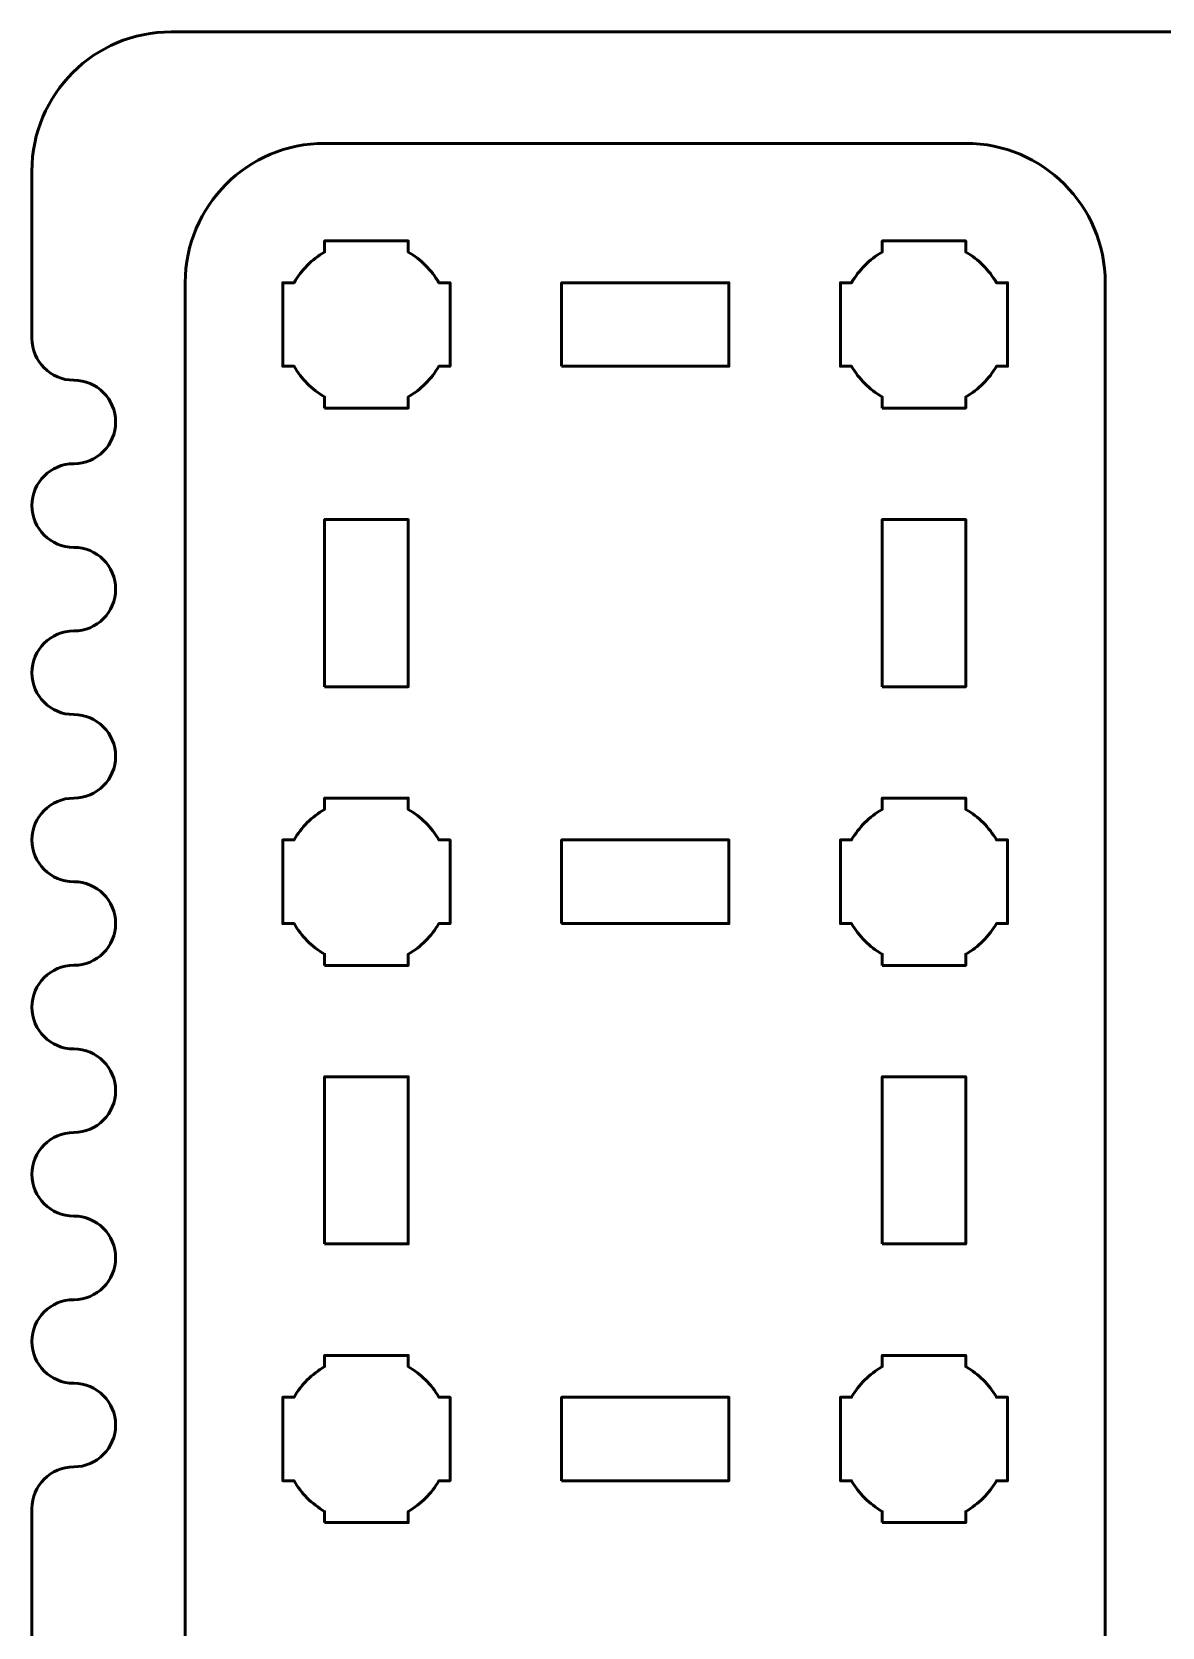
# Model space of a CAD drawing. Header units: centimetres. Extents: x -21 to 0, y -29.7 to 0.
# Drawn here: x -21 to -16.95, y -5.72 to 0 of the extents above; entities that cross this region are included whole.
import ezdxf

# ---------------------------------------------------------------- set-up
doc = ezdxf.new("R2010")
doc.units = ezdxf.units.CM
doc.header["$MEASUREMENT"] = 0
doc.layers.add('Layer 1', color=7, linetype='Continuous')

msp = doc.modelspace()

# ---------------------------------------------------------------- linework, layer by layer
at = {"layer": 'Layer 1', "color": 1, "lineweight": 53}
msp.add_open_spline([(-21.00003, -29.19995), (-21.00003, -29.19995), (-21.00003, -5.29992), (-21.00003, -5.29992), (-21.00003, -5.29992), (-21.00003, -5.21709), (-20.93286, -5.14992), (-20.85003, -5.14992), (-20.85003, -5.14992), (-20.7672, -5.14992), (-20.70003, -5.08275), (-20.70003, -4.99992), (-20.70003, -4.99992), (-20.70003, -4.91709), (-20.7672, -4.84992), (-20.85003, -4.84992), (-20.85003, -4.84992), (-20.93286, -4.84992), (-21.00003, -4.78275), (-21.00003, -4.69992), (-21.00003, -4.69992), (-21.00003, -4.61709), (-20.93286, -4.54992), (-20.85003, -4.54992), (-20.85003, -4.54992), (-20.7672, -4.54992), (-20.70003, -4.48275), (-20.70003, -4.39992), (-20.70003, -4.39992), (-20.70003, -4.31709), (-20.7672, -4.24992), (-20.85003, -4.24992), (-20.85003, -4.24992), (-20.93286, -4.24992), (-21.00003, -4.18275), (-21.00003, -4.09992), (-21.00003, -4.09992), (-21.00003, -4.01709), (-20.93286, -3.94992), (-20.85003, -3.94992), (-20.85003, -3.94992), (-20.7672, -3.94992), (-20.70003, -3.88275), (-20.70003, -3.79992), (-20.70003, -3.79992), (-20.70003, -3.71709), (-20.7672, -3.64992), (-20.85003, -3.64992), (-20.85003, -3.64992), (-20.93286, -3.64992), (-21.00003, -3.58275), (-21.00003, -3.49992), (-21.00003, -3.49992), (-21.00003, -3.41709), (-20.93286, -3.34992), (-20.85003, -3.34992), (-20.85003, -3.34992), (-20.7672, -3.34992), (-20.70003, -3.28275), (-20.70003, -3.19992), (-20.70003, -3.19992), (-20.70003, -3.11709), (-20.7672, -3.04992), (-20.85003, -3.04992), (-20.85003, -3.04992), (-20.93286, -3.04992), (-21.00003, -2.98275), (-21.00003, -2.89992), (-21.00003, -2.89992), (-21.00003, -2.81709), (-20.93286, -2.74992), (-20.85003, -2.74992), (-20.85003, -2.74992), (-20.7672, -2.74992), (-20.70003, -2.68275), (-20.70003, -2.59992), (-20.70003, -2.59992), (-20.70003, -2.51709), (-20.7672, -2.44992), (-20.85003, -2.44992), (-20.85003, -2.44992), (-20.93286, -2.44992), (-21.00003, -2.38275), (-21.00003, -2.29992), (-21.00003, -2.29992), (-21.00003, -2.21709), (-20.93286, -2.14992), (-20.85003, -2.14992), (-20.85003, -2.14992), (-20.7672, -2.14992), (-20.70003, -2.08275), (-20.70003, -1.99992), (-20.70003, -1.99992), (-20.70003, -1.91709), (-20.7672, -1.84992), (-20.85003, -1.84992), (-20.85003, -1.84992), (-20.93286, -1.84992), (-21.00003, -1.78275), (-21.00003, -1.69992), (-21.00003, -1.69992), (-21.00003, -1.61709), (-20.93286, -1.54992), (-20.85003, -1.54992), (-20.85003, -1.54992), (-20.7672, -1.54992), (-20.70003, -1.48275), (-20.70003, -1.39992), (-20.70003, -1.39992), (-20.70003, -1.31709), (-20.7672, -1.24992), (-20.85003, -1.24992), (-20.85003, -1.24992), (-20.93286, -1.24992), (-21.00003, -1.18275), (-21.00003, -1.09992), (-21.00003, -1.09992), (-21.00003, -1.09992), (-21.00003, -0.49992), (-21.00003, -0.49992), (-21.00003, -0.49992), (-21.00003, -0.22295), (-20.77694, 0.00004), (-20.49994, 0.00004), (-20.49994, 0.00004), (-20.49994, 0.00004), (-0.50008, 0.00004), (-0.50008, 0.00004), (-0.50008, 0.00004), (-0.22294, 0.00004), (0.00002, -0.22295), (0.00002, -0.49992), (0.00002, -0.49992), (0.00002, -0.49992), (0.00002, -29.19995), (0.00002, -29.19995), (0.00002, -29.19995), (0.00002, -29.47695), (-0.22294, -29.70004), (-0.50008, -29.70004), (-0.50008, -29.70004), (-0.50008, -29.70004), (-20.49994, -29.70004), (-20.49994, -29.70004), (-20.49994, -29.70004), (-20.77694, -29.70004), (-21.00003, -29.47695), (-21.00003, -29.19995)], degree=3, knots=[0, 0, 0, 0, 0.027027, 0.027027, 0.027027, 0.027027, 0.0540541, 0.0540541, 0.0540541, 0.0540541, 0.0810811, 0.0810811, 0.0810811, 0.0810811, 0.1081081, 0.1081081, 0.1081081, 0.1081081, 0.1351351, 0.1351351, 0.1351351, 0.1351351, 0.1621622, 0.1621622, 0.1621622, 0.1621622, 0.1891892, 0.1891892, 0.1891892, 0.1891892, 0.2162162, 0.2162162, 0.2162162, 0.2162162, 0.2432432, 0.2432432, 0.2432432, 0.2432432, 0.2702703, 0.2702703, 0.2702703, 0.2702703, 0.2972973, 0.2972973, 0.2972973, 0.2972973, 0.3243243, 0.3243243, 0.3243243, 0.3243243, 0.3513514, 0.3513514, 0.3513514, 0.3513514, 0.3783784, 0.3783784, 0.3783784, 0.3783784, 0.4054054, 0.4054054, 0.4054054, 0.4054054, 0.4324324, 0.4324324, 0.4324324, 0.4324324, 0.4594595, 0.4594595, 0.4594595, 0.4594595, 0.4864865, 0.4864865, 0.4864865, 0.4864865, 0.5135135, 0.5135135, 0.5135135, 0.5135135, 0.5405405, 0.5405405, 0.5405405, 0.5405405, 0.5675676, 0.5675676, 0.5675676, 0.5675676, 0.5945946, 0.5945946, 0.5945946, 0.5945946, 0.6216216, 0.6216216, 0.6216216, 0.6216216, 0.6486486, 0.6486486, 0.6486486, 0.6486486, 0.6756757, 0.6756757, 0.6756757, 0.6756757, 0.7027027, 0.7027027, 0.7027027, 0.7027027, 0.7297297, 0.7297297, 0.7297297, 0.7297297, 0.7567568, 0.7567568, 0.7567568, 0.7567568, 0.7837838, 0.7837838, 0.7837838, 0.7837838, 0.8108108, 0.8108108, 0.8108108, 0.8108108, 0.8378378, 0.8378378, 0.8378378, 0.8378378, 0.8648649, 0.8648649, 0.8648649, 0.8648649, 0.8918919, 0.8918919, 0.8918919, 0.8918919, 0.9189189, 0.9189189, 0.9189189, 0.9189189, 0.9459459, 0.9459459, 0.9459459, 0.9459459, 0.972973, 0.972973, 0.972973, 0.972973, 1, 1, 1, 1], dxfattribs=at)
at = {"layer": 'Layer 1', "color": 3, "lineweight": 53}
msp.add_open_spline([(-17.65, -9.7), (-17.65, -9.7), (-19.95, -9.7), (-19.95, -9.7), (-19.95, -9.7), (-20.22609, -9.7), (-20.45, -9.47609), (-20.45, -9.2), (-20.45, -9.2), (-20.45, -9.2), (-20.45, -0.9), (-20.45, -0.9), (-20.45, -0.9), (-20.45, -0.62391), (-20.22609, -0.4), (-19.95, -0.4), (-19.95, -0.4), (-19.95, -0.4), (-17.65, -0.4), (-17.65, -0.4), (-17.65, -0.4), (-17.37391, -0.4), (-17.15, -0.62391), (-17.15, -0.9), (-17.15, -0.9), (-17.15, -0.9), (-17.15, -9.2), (-17.15, -9.2), (-17.15, -9.2), (-17.15, -9.47609), (-17.37391, -9.7), (-17.65, -9.7)], degree=3, knots=[0, 0, 0, 0, 0.125, 0.125, 0.125, 0.125, 0.25, 0.25, 0.25, 0.25, 0.375, 0.375, 0.375, 0.375, 0.5, 0.5, 0.5, 0.5, 0.625, 0.625, 0.625, 0.625, 0.75, 0.75, 0.75, 0.75, 0.875, 0.875, 0.875, 0.875, 1, 1, 1, 1], dxfattribs=at)
at = {"layer": 'Layer 1', "lineweight": 53}
for points, knots in [([(-19.95, -1.35), (-19.95, -1.35), (-19.95, -1.30985), (-19.95, -1.30985), (-19.95, -1.30985), (-19.99553, -1.2835), (-20.0335, -1.24553), (-20.05985, -1.2), (-20.05985, -1.2), (-20.05985, -1.2), (-20.1, -1.2), (-20.1, -1.2), (-20.1, -1.2), (-20.1, -1.2), (-20.1, -1.05), (-20.1, -1.05), (-20.1, -1.05), (-20.1, -1.05), (-20.1, -0.9), (-20.1, -0.9), (-20.1, -0.9), (-20.1, -0.9), (-20.05985, -0.9), (-20.05985, -0.9), (-20.05985, -0.9), (-20.0335, -0.85447), (-19.99553, -0.8165), (-19.95, -0.79015), (-19.95, -0.79015), (-19.95, -0.79015), (-19.95, -0.75), (-19.95, -0.75), (-19.95, -0.75), (-19.95, -0.75), (-19.8, -0.75), (-19.8, -0.75), (-19.8, -0.75), (-19.8, -0.75), (-19.65, -0.75), (-19.65, -0.75), (-19.65, -0.75), (-19.65, -0.75), (-19.65, -0.79015), (-19.65, -0.79015), (-19.65, -0.79015), (-19.60447, -0.8165), (-19.5665, -0.85447), (-19.54015, -0.9), (-19.54015, -0.9), (-19.54015, -0.9), (-19.5, -0.9), (-19.5, -0.9), (-19.5, -0.9), (-19.5, -0.9), (-19.5, -1.05), (-19.5, -1.05), (-19.5, -1.05), (-19.5, -1.05), (-19.5, -1.2), (-19.5, -1.2), (-19.5, -1.2), (-19.5, -1.2), (-19.54015, -1.2), (-19.54015, -1.2), (-19.54015, -1.2), (-19.5665, -1.24553), (-19.60447, -1.2835), (-19.65, -1.30985), (-19.65, -1.30985), (-19.65, -1.30985), (-19.65, -1.35), (-19.65, -1.35), (-19.65, -1.35), (-19.65, -1.35), (-19.8, -1.35), (-19.8, -1.35), (-19.8, -1.35), (-19.8, -1.35), (-19.95, -1.35), (-19.95, -1.35)], [0, 0, 0, 0, 0.05, 0.05, 0.05, 0.05, 0.1, 0.1, 0.1, 0.1, 0.15, 0.15, 0.15, 0.15, 0.2, 0.2, 0.2, 0.2, 0.25, 0.25, 0.25, 0.25, 0.3, 0.3, 0.3, 0.3, 0.35, 0.35, 0.35, 0.35, 0.4, 0.4, 0.4, 0.4, 0.45, 0.45, 0.45, 0.45, 0.5, 0.5, 0.5, 0.5, 0.55, 0.55, 0.55, 0.55, 0.6, 0.6, 0.6, 0.6, 0.65, 0.65, 0.65, 0.65, 0.7, 0.7, 0.7, 0.7, 0.75, 0.75, 0.75, 0.75, 0.8, 0.8, 0.8, 0.8, 0.85, 0.85, 0.85, 0.85, 0.9, 0.9, 0.9, 0.9, 0.95, 0.95, 0.95, 0.95, 1, 1, 1, 1]), ([(-17.95, -1.35), (-17.95, -1.35), (-17.95, -1.30985), (-17.95, -1.30985), (-17.95, -1.30985), (-17.99553, -1.2835), (-18.0335, -1.24553), (-18.05985, -1.2), (-18.05985, -1.2), (-18.05985, -1.2), (-18.1, -1.2), (-18.1, -1.2), (-18.1, -1.2), (-18.1, -1.2), (-18.1, -1.05), (-18.1, -1.05), (-18.1, -1.05), (-18.1, -1.05), (-18.1, -0.9), (-18.1, -0.9), (-18.1, -0.9), (-18.1, -0.9), (-18.05985, -0.9), (-18.05985, -0.9), (-18.05985, -0.9), (-18.0335, -0.85447), (-17.99553, -0.8165), (-17.95, -0.79015), (-17.95, -0.79015), (-17.95, -0.79015), (-17.95, -0.75), (-17.95, -0.75), (-17.95, -0.75), (-17.95, -0.75), (-17.8, -0.75), (-17.8, -0.75), (-17.8, -0.75), (-17.8, -0.75), (-17.65, -0.75), (-17.65, -0.75), (-17.65, -0.75), (-17.65, -0.75), (-17.65, -0.79015), (-17.65, -0.79015), (-17.65, -0.79015), (-17.60447, -0.8165), (-17.5665, -0.85447), (-17.54015, -0.9), (-17.54015, -0.9), (-17.54015, -0.9), (-17.5, -0.9), (-17.5, -0.9), (-17.5, -0.9), (-17.5, -0.9), (-17.5, -1.05), (-17.5, -1.05), (-17.5, -1.05), (-17.5, -1.05), (-17.5, -1.2), (-17.5, -1.2), (-17.5, -1.2), (-17.5, -1.2), (-17.54015, -1.2), (-17.54015, -1.2), (-17.54015, -1.2), (-17.5665, -1.24553), (-17.60447, -1.2835), (-17.65, -1.30985), (-17.65, -1.30985), (-17.65, -1.30985), (-17.65, -1.35), (-17.65, -1.35), (-17.65, -1.35), (-17.65, -1.35), (-17.8, -1.35), (-17.8, -1.35), (-17.8, -1.35), (-17.8, -1.35), (-17.95, -1.35), (-17.95, -1.35)], [0, 0, 0, 0, 0.05, 0.05, 0.05, 0.05, 0.1, 0.1, 0.1, 0.1, 0.15, 0.15, 0.15, 0.15, 0.2, 0.2, 0.2, 0.2, 0.25, 0.25, 0.25, 0.25, 0.3, 0.3, 0.3, 0.3, 0.35, 0.35, 0.35, 0.35, 0.4, 0.4, 0.4, 0.4, 0.45, 0.45, 0.45, 0.45, 0.5, 0.5, 0.5, 0.5, 0.55, 0.55, 0.55, 0.55, 0.6, 0.6, 0.6, 0.6, 0.65, 0.65, 0.65, 0.65, 0.7, 0.7, 0.7, 0.7, 0.75, 0.75, 0.75, 0.75, 0.8, 0.8, 0.8, 0.8, 0.85, 0.85, 0.85, 0.85, 0.9, 0.9, 0.9, 0.9, 0.95, 0.95, 0.95, 0.95, 1, 1, 1, 1]), ([(-19.1, -1.2), (-19.1, -1.2), (-19.1, -0.9), (-19.1, -0.9), (-19.1, -0.9), (-19.1, -0.9), (-18.5, -0.9), (-18.5, -0.9), (-18.5, -0.9), (-18.5, -0.9), (-18.5, -1.2), (-18.5, -1.2), (-18.5, -1.2), (-18.5, -1.2), (-19.1, -1.2), (-19.1, -1.2)], [0, 0, 0, 0, 0.25, 0.25, 0.25, 0.25, 0.5, 0.5, 0.5, 0.5, 0.75, 0.75, 0.75, 0.75, 1, 1, 1, 1]), ([(-19.95, -2.35), (-19.95, -2.35), (-19.95, -1.75), (-19.95, -1.75), (-19.95, -1.75), (-19.95, -1.75), (-19.65, -1.75), (-19.65, -1.75), (-19.65, -1.75), (-19.65, -1.75), (-19.65, -2.35), (-19.65, -2.35), (-19.65, -2.35), (-19.65, -2.35), (-19.95, -2.35), (-19.95, -2.35)], [0, 0, 0, 0, 0.25, 0.25, 0.25, 0.25, 0.5, 0.5, 0.5, 0.5, 0.75, 0.75, 0.75, 0.75, 1, 1, 1, 1]), ([(-17.95, -2.35), (-17.95, -2.35), (-17.95, -1.75), (-17.95, -1.75), (-17.95, -1.75), (-17.95, -1.75), (-17.65, -1.75), (-17.65, -1.75), (-17.65, -1.75), (-17.65, -1.75), (-17.65, -2.35), (-17.65, -2.35), (-17.65, -2.35), (-17.65, -2.35), (-17.95, -2.35), (-17.95, -2.35)], [0, 0, 0, 0, 0.25, 0.25, 0.25, 0.25, 0.5, 0.5, 0.5, 0.5, 0.75, 0.75, 0.75, 0.75, 1, 1, 1, 1]), ([(-19.95, -3.35), (-19.95, -3.35), (-19.95, -3.30985), (-19.95, -3.30985), (-19.95, -3.30985), (-19.99553, -3.2835), (-20.0335, -3.24553), (-20.05985, -3.2), (-20.05985, -3.2), (-20.05985, -3.2), (-20.1, -3.2), (-20.1, -3.2), (-20.1, -3.2), (-20.1, -3.2), (-20.1, -3.05), (-20.1, -3.05), (-20.1, -3.05), (-20.1, -3.05), (-20.1, -2.9), (-20.1, -2.9), (-20.1, -2.9), (-20.1, -2.9), (-20.05985, -2.9), (-20.05985, -2.9), (-20.05985, -2.9), (-20.0335, -2.85447), (-19.99553, -2.8165), (-19.95, -2.79015), (-19.95, -2.79015), (-19.95, -2.79015), (-19.95, -2.75), (-19.95, -2.75), (-19.95, -2.75), (-19.95, -2.75), (-19.8, -2.75), (-19.8, -2.75), (-19.8, -2.75), (-19.8, -2.75), (-19.65, -2.75), (-19.65, -2.75), (-19.65, -2.75), (-19.65, -2.75), (-19.65, -2.79015), (-19.65, -2.79015), (-19.65, -2.79015), (-19.60447, -2.8165), (-19.5665, -2.85447), (-19.54015, -2.9), (-19.54015, -2.9), (-19.54015, -2.9), (-19.5, -2.9), (-19.5, -2.9), (-19.5, -2.9), (-19.5, -2.9), (-19.5, -3.05), (-19.5, -3.05), (-19.5, -3.05), (-19.5, -3.05), (-19.5, -3.2), (-19.5, -3.2), (-19.5, -3.2), (-19.5, -3.2), (-19.54015, -3.2), (-19.54015, -3.2), (-19.54015, -3.2), (-19.5665, -3.24553), (-19.60447, -3.2835), (-19.65, -3.30985), (-19.65, -3.30985), (-19.65, -3.30985), (-19.65, -3.35), (-19.65, -3.35), (-19.65, -3.35), (-19.65, -3.35), (-19.8, -3.35), (-19.8, -3.35), (-19.8, -3.35), (-19.8, -3.35), (-19.95, -3.35), (-19.95, -3.35)], [0, 0, 0, 0, 0.05, 0.05, 0.05, 0.05, 0.1, 0.1, 0.1, 0.1, 0.15, 0.15, 0.15, 0.15, 0.2, 0.2, 0.2, 0.2, 0.25, 0.25, 0.25, 0.25, 0.3, 0.3, 0.3, 0.3, 0.35, 0.35, 0.35, 0.35, 0.4, 0.4, 0.4, 0.4, 0.45, 0.45, 0.45, 0.45, 0.5, 0.5, 0.5, 0.5, 0.55, 0.55, 0.55, 0.55, 0.6, 0.6, 0.6, 0.6, 0.65, 0.65, 0.65, 0.65, 0.7, 0.7, 0.7, 0.7, 0.75, 0.75, 0.75, 0.75, 0.8, 0.8, 0.8, 0.8, 0.85, 0.85, 0.85, 0.85, 0.9, 0.9, 0.9, 0.9, 0.95, 0.95, 0.95, 0.95, 1, 1, 1, 1]), ([(-17.95, -3.35), (-17.95, -3.35), (-17.95, -3.30985), (-17.95, -3.30985), (-17.95, -3.30985), (-17.99553, -3.2835), (-18.0335, -3.24553), (-18.05985, -3.2), (-18.05985, -3.2), (-18.05985, -3.2), (-18.1, -3.2), (-18.1, -3.2), (-18.1, -3.2), (-18.1, -3.2), (-18.1, -3.05), (-18.1, -3.05), (-18.1, -3.05), (-18.1, -3.05), (-18.1, -2.9), (-18.1, -2.9), (-18.1, -2.9), (-18.1, -2.9), (-18.05985, -2.9), (-18.05985, -2.9), (-18.05985, -2.9), (-18.0335, -2.85447), (-17.99553, -2.8165), (-17.95, -2.79015), (-17.95, -2.79015), (-17.95, -2.79015), (-17.95, -2.75), (-17.95, -2.75), (-17.95, -2.75), (-17.95, -2.75), (-17.8, -2.75), (-17.8, -2.75), (-17.8, -2.75), (-17.8, -2.75), (-17.65, -2.75), (-17.65, -2.75), (-17.65, -2.75), (-17.65, -2.75), (-17.65, -2.79015), (-17.65, -2.79015), (-17.65, -2.79015), (-17.60447, -2.8165), (-17.5665, -2.85447), (-17.54015, -2.9), (-17.54015, -2.9), (-17.54015, -2.9), (-17.5, -2.9), (-17.5, -2.9), (-17.5, -2.9), (-17.5, -2.9), (-17.5, -3.05), (-17.5, -3.05), (-17.5, -3.05), (-17.5, -3.05), (-17.5, -3.2), (-17.5, -3.2), (-17.5, -3.2), (-17.5, -3.2), (-17.54015, -3.2), (-17.54015, -3.2), (-17.54015, -3.2), (-17.5665, -3.24553), (-17.60447, -3.2835), (-17.65, -3.30985), (-17.65, -3.30985), (-17.65, -3.30985), (-17.65, -3.35), (-17.65, -3.35), (-17.65, -3.35), (-17.65, -3.35), (-17.8, -3.35), (-17.8, -3.35), (-17.8, -3.35), (-17.8, -3.35), (-17.95, -3.35), (-17.95, -3.35)], [0, 0, 0, 0, 0.05, 0.05, 0.05, 0.05, 0.1, 0.1, 0.1, 0.1, 0.15, 0.15, 0.15, 0.15, 0.2, 0.2, 0.2, 0.2, 0.25, 0.25, 0.25, 0.25, 0.3, 0.3, 0.3, 0.3, 0.35, 0.35, 0.35, 0.35, 0.4, 0.4, 0.4, 0.4, 0.45, 0.45, 0.45, 0.45, 0.5, 0.5, 0.5, 0.5, 0.55, 0.55, 0.55, 0.55, 0.6, 0.6, 0.6, 0.6, 0.65, 0.65, 0.65, 0.65, 0.7, 0.7, 0.7, 0.7, 0.75, 0.75, 0.75, 0.75, 0.8, 0.8, 0.8, 0.8, 0.85, 0.85, 0.85, 0.85, 0.9, 0.9, 0.9, 0.9, 0.95, 0.95, 0.95, 0.95, 1, 1, 1, 1]), ([(-19.1, -3.2), (-19.1, -3.2), (-19.1, -2.9), (-19.1, -2.9), (-19.1, -2.9), (-19.1, -2.9), (-18.5, -2.9), (-18.5, -2.9), (-18.5, -2.9), (-18.5, -2.9), (-18.5, -3.2), (-18.5, -3.2), (-18.5, -3.2), (-18.5, -3.2), (-19.1, -3.2), (-19.1, -3.2)], [0, 0, 0, 0, 0.25, 0.25, 0.25, 0.25, 0.5, 0.5, 0.5, 0.5, 0.75, 0.75, 0.75, 0.75, 1, 1, 1, 1]), ([(-19.95, -4.35), (-19.95, -4.35), (-19.95, -3.75), (-19.95, -3.75), (-19.95, -3.75), (-19.95, -3.75), (-19.65, -3.75), (-19.65, -3.75), (-19.65, -3.75), (-19.65, -3.75), (-19.65, -4.35), (-19.65, -4.35), (-19.65, -4.35), (-19.65, -4.35), (-19.95, -4.35), (-19.95, -4.35)], [0, 0, 0, 0, 0.25, 0.25, 0.25, 0.25, 0.5, 0.5, 0.5, 0.5, 0.75, 0.75, 0.75, 0.75, 1, 1, 1, 1]), ([(-17.95, -4.35), (-17.95, -4.35), (-17.95, -3.75), (-17.95, -3.75), (-17.95, -3.75), (-17.95, -3.75), (-17.65, -3.75), (-17.65, -3.75), (-17.65, -3.75), (-17.65, -3.75), (-17.65, -4.35), (-17.65, -4.35), (-17.65, -4.35), (-17.65, -4.35), (-17.95, -4.35), (-17.95, -4.35)], [0, 0, 0, 0, 0.25, 0.25, 0.25, 0.25, 0.5, 0.5, 0.5, 0.5, 0.75, 0.75, 0.75, 0.75, 1, 1, 1, 1]), ([(-19.95, -5.35), (-19.95, -5.35), (-19.95, -5.30985), (-19.95, -5.30985), (-19.95, -5.30985), (-19.99553, -5.2835), (-20.0335, -5.24553), (-20.05985, -5.2), (-20.05985, -5.2), (-20.05985, -5.2), (-20.1, -5.2), (-20.1, -5.2), (-20.1, -5.2), (-20.1, -5.2), (-20.1, -5.05), (-20.1, -5.05), (-20.1, -5.05), (-20.1, -5.05), (-20.1, -4.9), (-20.1, -4.9), (-20.1, -4.9), (-20.1, -4.9), (-20.05985, -4.9), (-20.05985, -4.9), (-20.05985, -4.9), (-20.0335, -4.85447), (-19.99553, -4.8165), (-19.95, -4.79015), (-19.95, -4.79015), (-19.95, -4.79015), (-19.95, -4.75), (-19.95, -4.75), (-19.95, -4.75), (-19.95, -4.75), (-19.8, -4.75), (-19.8, -4.75), (-19.8, -4.75), (-19.8, -4.75), (-19.65, -4.75), (-19.65, -4.75), (-19.65, -4.75), (-19.65, -4.75), (-19.65, -4.79015), (-19.65, -4.79015), (-19.65, -4.79015), (-19.60447, -4.8165), (-19.5665, -4.85447), (-19.54015, -4.9), (-19.54015, -4.9), (-19.54015, -4.9), (-19.5, -4.9), (-19.5, -4.9), (-19.5, -4.9), (-19.5, -4.9), (-19.5, -5.05), (-19.5, -5.05), (-19.5, -5.05), (-19.5, -5.05), (-19.5, -5.2), (-19.5, -5.2), (-19.5, -5.2), (-19.5, -5.2), (-19.54015, -5.2), (-19.54015, -5.2), (-19.54015, -5.2), (-19.5665, -5.24553), (-19.60447, -5.2835), (-19.65, -5.30985), (-19.65, -5.30985), (-19.65, -5.30985), (-19.65, -5.35), (-19.65, -5.35), (-19.65, -5.35), (-19.65, -5.35), (-19.8, -5.35), (-19.8, -5.35), (-19.8, -5.35), (-19.8, -5.35), (-19.95, -5.35), (-19.95, -5.35)], [0, 0, 0, 0, 0.05, 0.05, 0.05, 0.05, 0.1, 0.1, 0.1, 0.1, 0.15, 0.15, 0.15, 0.15, 0.2, 0.2, 0.2, 0.2, 0.25, 0.25, 0.25, 0.25, 0.3, 0.3, 0.3, 0.3, 0.35, 0.35, 0.35, 0.35, 0.4, 0.4, 0.4, 0.4, 0.45, 0.45, 0.45, 0.45, 0.5, 0.5, 0.5, 0.5, 0.55, 0.55, 0.55, 0.55, 0.6, 0.6, 0.6, 0.6, 0.65, 0.65, 0.65, 0.65, 0.7, 0.7, 0.7, 0.7, 0.75, 0.75, 0.75, 0.75, 0.8, 0.8, 0.8, 0.8, 0.85, 0.85, 0.85, 0.85, 0.9, 0.9, 0.9, 0.9, 0.95, 0.95, 0.95, 0.95, 1, 1, 1, 1]), ([(-17.95, -5.35), (-17.95, -5.35), (-17.95, -5.30985), (-17.95, -5.30985), (-17.95, -5.30985), (-17.99553, -5.2835), (-18.0335, -5.24553), (-18.05985, -5.2), (-18.05985, -5.2), (-18.05985, -5.2), (-18.1, -5.2), (-18.1, -5.2), (-18.1, -5.2), (-18.1, -5.2), (-18.1, -5.05), (-18.1, -5.05), (-18.1, -5.05), (-18.1, -5.05), (-18.1, -4.9), (-18.1, -4.9), (-18.1, -4.9), (-18.1, -4.9), (-18.05985, -4.9), (-18.05985, -4.9), (-18.05985, -4.9), (-18.0335, -4.85447), (-17.99553, -4.8165), (-17.95, -4.79015), (-17.95, -4.79015), (-17.95, -4.79015), (-17.95, -4.75), (-17.95, -4.75), (-17.95, -4.75), (-17.95, -4.75), (-17.8, -4.75), (-17.8, -4.75), (-17.8, -4.75), (-17.8, -4.75), (-17.65, -4.75), (-17.65, -4.75), (-17.65, -4.75), (-17.65, -4.75), (-17.65, -4.79015), (-17.65, -4.79015), (-17.65, -4.79015), (-17.60447, -4.8165), (-17.5665, -4.85447), (-17.54015, -4.9), (-17.54015, -4.9), (-17.54015, -4.9), (-17.5, -4.9), (-17.5, -4.9), (-17.5, -4.9), (-17.5, -4.9), (-17.5, -5.05), (-17.5, -5.05), (-17.5, -5.05), (-17.5, -5.05), (-17.5, -5.2), (-17.5, -5.2), (-17.5, -5.2), (-17.5, -5.2), (-17.54015, -5.2), (-17.54015, -5.2), (-17.54015, -5.2), (-17.5665, -5.24553), (-17.60447, -5.2835), (-17.65, -5.30985), (-17.65, -5.30985), (-17.65, -5.30985), (-17.65, -5.35), (-17.65, -5.35), (-17.65, -5.35), (-17.65, -5.35), (-17.8, -5.35), (-17.8, -5.35), (-17.8, -5.35), (-17.8, -5.35), (-17.95, -5.35), (-17.95, -5.35)], [0, 0, 0, 0, 0.05, 0.05, 0.05, 0.05, 0.1, 0.1, 0.1, 0.1, 0.15, 0.15, 0.15, 0.15, 0.2, 0.2, 0.2, 0.2, 0.25, 0.25, 0.25, 0.25, 0.3, 0.3, 0.3, 0.3, 0.35, 0.35, 0.35, 0.35, 0.4, 0.4, 0.4, 0.4, 0.45, 0.45, 0.45, 0.45, 0.5, 0.5, 0.5, 0.5, 0.55, 0.55, 0.55, 0.55, 0.6, 0.6, 0.6, 0.6, 0.65, 0.65, 0.65, 0.65, 0.7, 0.7, 0.7, 0.7, 0.75, 0.75, 0.75, 0.75, 0.8, 0.8, 0.8, 0.8, 0.85, 0.85, 0.85, 0.85, 0.9, 0.9, 0.9, 0.9, 0.95, 0.95, 0.95, 0.95, 1, 1, 1, 1]), ([(-19.1, -5.2), (-19.1, -5.2), (-19.1, -4.9), (-19.1, -4.9), (-19.1, -4.9), (-19.1, -4.9), (-18.5, -4.9), (-18.5, -4.9), (-18.5, -4.9), (-18.5, -4.9), (-18.5, -5.2), (-18.5, -5.2), (-18.5, -5.2), (-18.5, -5.2), (-19.1, -5.2), (-19.1, -5.2)], [0, 0, 0, 0, 0.25, 0.25, 0.25, 0.25, 0.5, 0.5, 0.5, 0.5, 0.75, 0.75, 0.75, 0.75, 1, 1, 1, 1])]:
    msp.add_open_spline(points, degree=3, knots=knots, dxfattribs=at)

doc.saveas('drawing.dxf')
